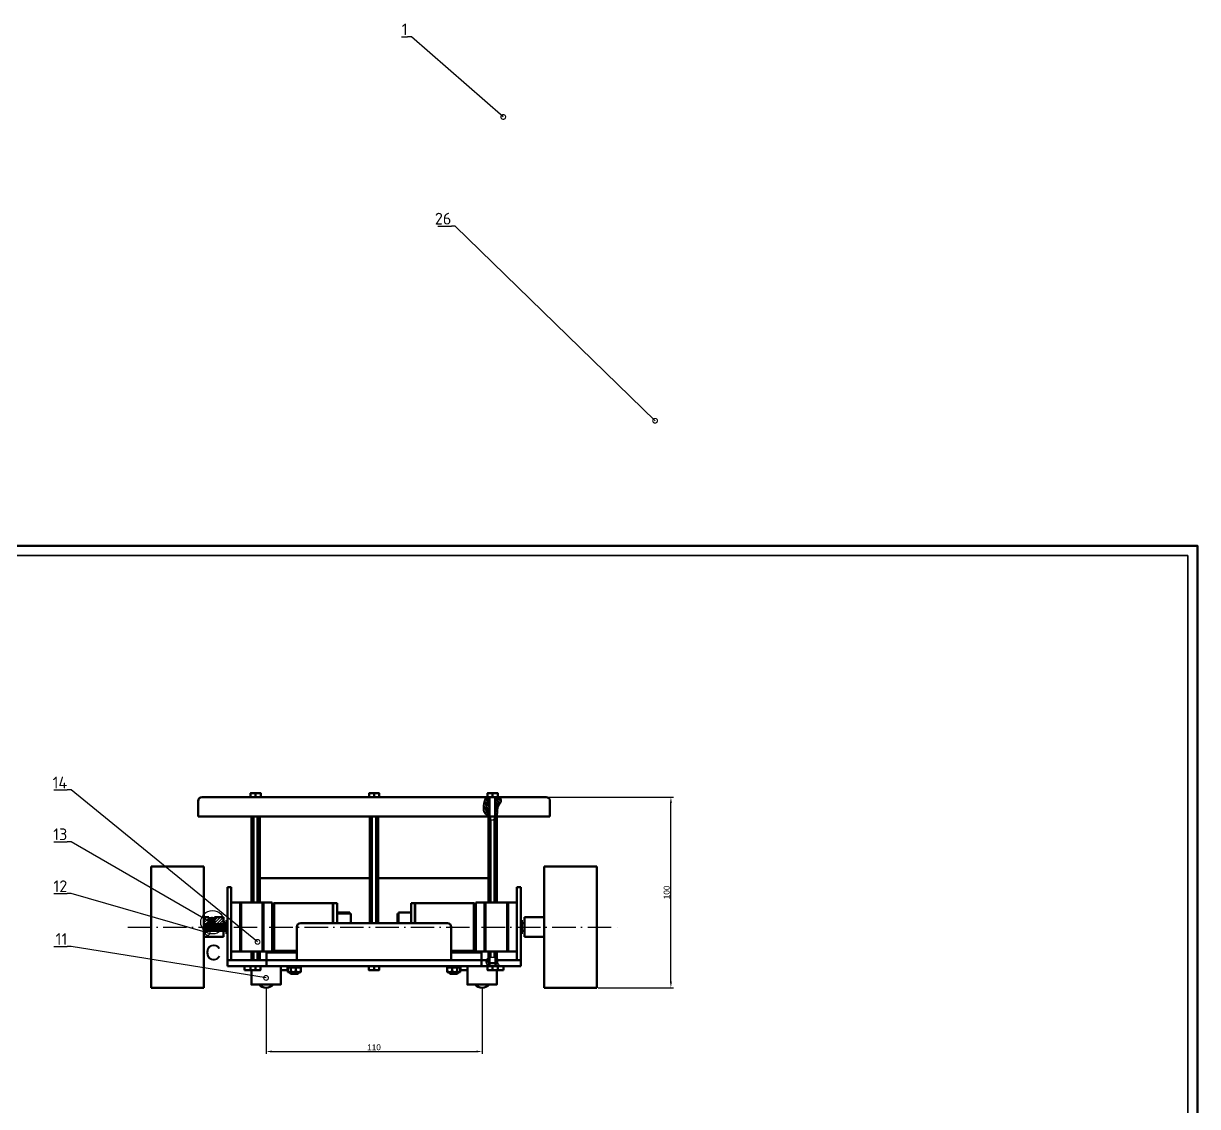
# Model space of a CAD drawing. Header units: inches. Extents: x -2446 to 6128, y -345 to 2058.
# Drawn here: x 705 to 1305, y 1284 to 1838 of the extents above; entities that cross this region are included whole.
import ezdxf

# ---------------------------------------------------------------- set-up
doc = ezdxf.new("R2010")
doc.units = ezdxf.units.IN
doc.header["$MEASUREMENT"] = 0
doc.linetypes.add('ACAD_ISO02W100', pattern=[15, 12, -3])
doc.linetypes.add('ACAD_ISO10W100', pattern=[18, 12, -3, 0, -3])
doc.layers.get('0').update_dxf_attribs({"color": 1, "lineweight": 50})
for name, color, linetype, lineweight in [('0.6', 7, 'Continuous', 60), ('10_CHUTHICHDAM', 7, 'Continuous', 50), ('1_NETDAM', 7, 'Continuous', 50), ('9_DUONGCHUTHICH', 152, 'Continuous', 25), ('KHUNG MANH', 2, 'Continuous', 35), ('Net Dam', 3, 'Continuous', 50), ('Net Dam 2', 60, 'Continuous', 50), ('Net Dam 3', 230, 'Continuous', 50), ('Net Dam 4', 170, 'Continuous', 50), ('Net Dam BL', 30, 'Continuous', 50), ('Net Duong Tam', 190, 'ACAD_ISO10W100', 25), ('Net Dut', 4, 'ACAD_ISO02W100', 25), ('Net Nhat', 2, 'Continuous', 25), ('Net Vat Lieu', 210, 'Continuous', 25)]:
    doc.layers.add(name, color=color, linetype=linetype, lineweight=lineweight)
doc.styles.get("Standard").update_dxf_attribs({"font": 'arial.ttf'})
doc.dimstyles.new('ISO-25', dxfattribs={"dimtxt": 3, "dimasz": 3, "dimexe": 1.25, "dimexo": 0.625, "dimtad": 1, "dimtxsty": 'Standard', "dimcen": 6, "dimadec": 0, "dimazin": 0, "dimtfac": 1, "dimtmove": 0, "dimatfit": 3, "dimfxl": 1, "dimarcsym": 0})

# ---------------------------------------------------------------- blocks, each defined once
blk = doc.blocks.new('*D12')
at = {"layer": '9_DUONGCHUTHICH', "color": 0, "lineweight": -2, "transparency": 16777216}
for p, q in [((828.67, 1344.34), (828.67, 1311.05)), ((939.16, 1344.34), (939.16, 1311.05)), ((831.67, 1312.3), (936.16, 1312.3))]:
    blk.add_line(p, q, dxfattribs=at)
at = {"layer": '9_DUONGCHUTHICH', "color": 0, "transparency": 16777216}
for points in [[(831.67, 1312.8), (831.67, 1311.8), (828.67, 1312.3)], [(936.16, 1312.8), (936.16, 1311.8), (939.16, 1312.3)]]:
    blk.add_solid(points, dxfattribs=at)
at = {"layer": 'Defpoints', "color": 0, "transparency": 16777216}
for p in [(828.67, 1344.97), (939.16, 1344.97), (939.16, 1312.3)]:
    blk.add_point(p, dxfattribs=at)
at = {"layer": '9_DUONGCHUTHICH', "color": 0, "transparency": 16777216, "insert": (883.91, 1314.46), "char_height": 3, "attachment_point": 5}
blk.add_mtext('110', dxfattribs=at)
blk = doc.blocks.new('_DotSmall')
at = {"color": 0, "linetype": 'ByBlock', "const_width": 0.5}
blk.add_lwpolyline([(-0.0625, 0, 1), (0.0625, 0, 1)], format="xyb", close=True, dxfattribs=at)
blk = doc.blocks.new('*D72')
at = {"layer": '9_DUONGCHUTHICH', "color": 0, "lineweight": -2, "transparency": 16777216}
for p, q in [((972.54, 1442.47), (1037.01, 1442.47)), ((1035.76, 1347.97), (1035.76, 1439.47)), ((998.58, 1344.97), (1037.01, 1344.97))]:
    blk.add_line(p, q, dxfattribs=at)
at = {"layer": '9_DUONGCHUTHICH', "color": 0, "transparency": 16777216}
for points in [[(1035.26, 1439.47), (1036.26, 1439.47), (1035.76, 1442.47)], [(1035.26, 1347.97), (1036.26, 1347.97), (1035.76, 1344.97)]]:
    blk.add_solid(points, dxfattribs=at)
at = {"layer": 'Defpoints', "color": 0, "transparency": 16777216}
for p in [(971.91, 1442.47), (1035.76, 1442.47), (997.95, 1344.97)]:
    blk.add_point(p, dxfattribs=at)
at = {"layer": '9_DUONGCHUTHICH', "color": 0, "transparency": 16777216, "insert": (1033.6, 1393.72), "char_height": 3, "attachment_point": 5, "rotation": 90}
blk.add_mtext('100', dxfattribs=at)

msp = doc.modelspace()

# ---------------------------------------------------------------- hatches: boundary and pattern name
at = {"layer": 'Net Dam 3'}
h = msp.add_hatch(dxfattribs=at)
h.set_pattern_fill('ANSI31', color=256, scale=8, angle=90)
h.paths.add_polyline_path([(806.877, 1373.977), (808.377, 1373.977), (808.377, 1377.977), (806.877, 1377.977), (806.877, 1377.468), (801.877, 1377.468), (800.877, 1377.468), (799.877, 1377.468), (797.377, 1377.468), (797.377, 1373.977)])
at = {"layer": 'Net Vat Lieu'}
h = msp.add_hatch(dxfattribs=at)
h.set_pattern_fill('ANSI31', color=256, scale=5, angle=90)
h.set_pattern_definition([(135, (1752.17854, 633.25836), (-0.44194174, -0.44194174), [])])
edge = h.paths.add_edge_path()
edge.add_spline(control_points=[(940.921, 1442.467), (940.414, 1441.065), (939.446, 1438.392), (939.723, 1433.859), (942.436, 1433.304), (942.715, 1432.53), (942.733, 1432.467)], knot_values=[0, 0, 0, 0, 4.6209117, 8.8070321, 11.0821994, 11.2747271, 11.2747271, 11.2747271, 11.2747271], degree=3, periodic=0)
edge.add_line((942.733, 1432.467), (943.036, 1432.467))
edge.add_line((943.036, 1432.467), (943.036, 1442.467))
edge.add_line((943.036, 1442.467), (940.921, 1442.467))
edge = h.paths.add_edge_path()
edge.add_spline(control_points=[(946.622, 1432.467), (946.781, 1432.754), (947.501, 1434.633), (946.842, 1437.67), (949.635, 1440.226), (948.702, 1441.737), (948.508, 1442.467)], knot_values=[16.6444569, 16.6444569, 16.6444569, 16.6444569, 17.6254772, 22.639454, 24.9969202, 27.1909717, 27.1909717, 27.1909717, 27.1909717], degree=3, periodic=0)
edge.add_line((948.508, 1442.467), (946.036, 1442.467))
edge.add_line((946.036, 1442.467), (946.036, 1432.467))
edge.add_line((946.036, 1432.467), (946.622, 1432.467))
h = msp.add_hatch(dxfattribs=at)
h.set_pattern_fill('ANSI31', color=256, scale=8)
h.paths.add_polyline_path([(799.377, 1378.95), (796.877, 1380.397), (796.877, 1375.977), (797.377, 1375.977), (797.377, 1377.468), (799.377, 1377.468), (799.377, 1377.968)])
h.paths.add_polyline_path([(799.377, 1380.308), (799.377, 1380.977), (796.877, 1380.977), (796.877, 1380.397), (799.377, 1378.95)])
h.paths.add_polyline_path([(806.877, 1380.579, 0.0180026), (806.709, 1380.977), (802.377, 1380.977), (802.377, 1380.308), (802.377, 1377.968), (802.377, 1377.468), (806.877, 1377.468), (806.877, 1377.977)])
h = msp.add_hatch(dxfattribs=at)
h.set_pattern_fill('ANSI31', color=256, scale=8)
h.paths.add_polyline_path([(799.627, 1377.718), (799.377, 1377.968), (799.377, 1377.468), (799.627, 1377.468)])
h = msp.add_hatch(dxfattribs=at)
h.set_pattern_fill('ANSI31', color=256, scale=6)
edge = h.paths.add_edge_path()
edge.add_line((942.416, 1358.968), (941.339, 1358.968))
edge.add_spline(control_points=[(941.339, 1358.968), (941.244, 1358.652), (941.128, 1357.467), (941.883, 1356.591), (942.421, 1355.967)], knot_values=[0, 0, 0, 0, 0.9479307, 3.2898319, 3.2898319, 3.2898319, 3.2898319], degree=3, periodic=0)
edge.add_line((942.421, 1355.967), (942.836, 1355.967))
edge.add_line((942.836, 1355.967), (942.836, 1357.467))
edge.add_line((942.836, 1357.467), (942.416, 1357.467))
edge.add_line((942.416, 1357.467), (942.416, 1358.968))
edge = h.paths.add_edge_path()
edge.add_spline(control_points=[(947.598, 1355.967), (947.667, 1356.159), (947.914, 1356.67), (946.964, 1357.458), (947.098, 1358.433), (947.121, 1358.968)], knot_values=[10.5198799, 10.5198799, 10.5198799, 10.5198799, 11.1091048, 12.0463237, 13.6035744, 13.6035744, 13.6035744, 13.6035744], degree=3, periodic=0)
edge.add_line((947.121, 1358.968), (946.656, 1358.968))
edge.add_line((946.656, 1358.968), (946.656, 1357.467))
edge.add_line((946.656, 1357.467), (946.236, 1357.467))
edge.add_line((946.236, 1357.467), (946.236, 1355.967))
edge.add_line((946.236, 1355.967), (947.193, 1355.967))
edge.add_line((947.193, 1355.967), (947.598, 1355.967))

# ---------------------------------------------------------------- linework, layer by layer
for p, q in [((808.877, 1396.477), (810.878, 1396.477)), ((808.877, 1358.968), (808.877, 1396.477)), ((810.878, 1358.968), (810.878, 1396.477)), ((956.951, 1358.968), (956.951, 1396.477)), ((958.952, 1396.477), (956.951, 1396.477)), ((958.952, 1358.968), (958.952, 1396.477)), ((808.877, 1355.967), (808.877, 1358.968)), ((808.877, 1358.968), (942.416, 1358.968)), ((828.887, 1355.967), (828.887, 1358.968)), ((938.942, 1355.967), (938.942, 1358.968)), ((946.656, 1358.968), (958.952, 1358.968)), ((958.952, 1355.967), (958.952, 1358.968)), ((808.877, 1355.967), (941.998, 1355.967)), ((947.193, 1355.967), (958.952, 1355.967))]:
    msp.add_line(p, q)
msp.add_lwpolyline([(116.131, 730.009), (1305.131, 730.009), (1305.131, 1571.009), (116.131, 1571.009)], close=True)
at = {"layer": '10_CHUTHICHDAM', "linetype": 'Continuous', "lineweight": 25}
for p, q in [((903.062, 1831.529), (901.062, 1831.529)), ((925.459, 1734.669), (923.459, 1734.669)), ((729.018, 1446.157), (727.018, 1446.157)), ((729.018, 1419.669), (727.018, 1419.669)), ((729.018, 1393.089), (727.018, 1393.089)), ((729.018, 1366.085), (727.018, 1366.085))]:
    msp.add_line(p, q, dxfattribs=at)
for points in [[(897.893, 1831.529), (901.062, 1831.529)], [(916.504, 1734.669), (923.459, 1734.669)], [(720.063, 1446.157), (727.018, 1446.157)], [(720.063, 1419.669), (727.018, 1419.669)], [(720.063, 1393.089), (727.018, 1393.089)], [(720.063, 1366.085), (727.018, 1366.085)]]:
    msp.add_lwpolyline(points, dxfattribs=at)
at = {"layer": '1_NETDAM'}
for p, q in [((943.036, 1432.467), (942.733, 1432.467)), ((946.036, 1432.467), (946.622, 1432.467)), ((825.413, 1400.968), (881.795, 1400.968)), ((886.035, 1400.968), (942.416, 1400.968)), ((810.878, 1388.477), (810.878, 1388.477)), ((833.877, 1362.968), (833.877, 1363.777)), ((933.877, 1363.777), (933.877, 1362.968))]:
    msp.add_line(p, q, dxfattribs=at)
at = {"layer": '9_DUONGCHUTHICH', "linetype": 'Continuous', "lineweight": 25}
for points in [[(950.02, 1790.471), (903.062, 1831.529)], [(1027.675, 1635.034), (925.459, 1734.669)], [(824.332, 1368.396), (729.018, 1446.157)], [(800.071, 1378.549), (729.018, 1419.669)], [(798.773, 1373.011), (729.018, 1393.089)], [(828.673, 1349.967), (729.018, 1366.085)]]:
    msp.add_lwpolyline(points, dxfattribs=at)
at = {"layer": 'KHUNG MANH'}
msp.add_lwpolyline([(121.131, 735.009), (1300.131, 735.009), (1300.131, 1566.009), (121.131, 1566.009)], close=True, dxfattribs=at)
at = {"layer": 'Net Dam'}
for p, q in [((795.915, 1442.467), (971.915, 1442.467)), ((793.915, 1432.467), (793.915, 1440.467)), ((973.915, 1432.467), (973.915, 1440.467)), ((793.915, 1432.467), (942.416, 1432.467)), ((946.656, 1432.467), (973.915, 1432.467)), ((817.673, 1355.967), (817.673, 1353.967)), ((817.673, 1353.967), (820.637, 1353.967)), ((839.673, 1353.967), (836.173, 1353.967)), ((839.673, 1355.967), (839.673, 1353.967)), ((928.156, 1355.967), (928.156, 1353.967)), ((928.156, 1353.967), (931.656, 1353.967)), ((950.156, 1353.967), (947.193, 1353.967)), ((950.156, 1355.967), (950.156, 1353.967))]:
    msp.add_line(p, q, dxfattribs=at)
for points in [[(821.173, 1353.867), (821.173, 1346.577), (836.173, 1346.577), (836.173, 1355.967)], [(946.656, 1353.867), (946.656, 1346.577), (931.656, 1346.577), (931.656, 1355.967)]]:
    msp.add_lwpolyline(points, dxfattribs=at)
for centre, radius, start, end in [((795.915, 1440.467), 2, 90, 180), ((971.915, 1440.467), 2, 0, 90), ((828.673, 1349.967), 5, 222.687553, 317.312447), ((939.156, 1349.967), 5, 222.687553, 317.312447)]:
    msp.add_arc(centre, radius, start, end, dxfattribs=at)
at = {"layer": 'Net Dam 2'}
for p, q in [((821.173, 1388.477), (821.173, 1432.467)), ((822.233, 1388.477), (822.233, 1432.467)), ((824.353, 1432.467), (824.353, 1388.477)), ((825.413, 1432.467), (825.413, 1388.477)), ((881.795, 1377.968), (881.795, 1432.467)), ((882.855, 1377.968), (882.855, 1432.467)), ((884.975, 1432.467), (884.975, 1377.968)), ((886.035, 1432.467), (886.035, 1377.968)), ((942.416, 1432.997), (942.416, 1388.477)), ((943.336, 1432.467), (943.336, 1430.939)), ((943.476, 1430.886), (943.476, 1388.477)), ((945.596, 1388.477), (945.596, 1431.356)), ((945.736, 1432.467), (945.736, 1431.452)), ((946.656, 1388.477), (946.656, 1432.531)), ((769.877, 1344.967), (769.877, 1406.987)), ((769.877, 1406.987), (796.877, 1406.987)), ((796.877, 1344.967), (796.877, 1406.987)), ((970.952, 1344.967), (970.952, 1406.987)), ((997.952, 1406.987), (970.952, 1406.987)), ((997.952, 1344.967), (997.952, 1406.987)), ((810.878, 1388.477), (831.878, 1388.477)), ((815.378, 1363.477), (815.378, 1388.477)), ((815.878, 1363.477), (815.878, 1388.477)), ((826.878, 1363.477), (826.878, 1388.477)), ((827.378, 1363.477), (827.378, 1388.477)), ((831.878, 1363.477), (831.878, 1388.477)), ((831.878, 1387.977), (832.878, 1387.977)), ((864.978, 1388.177), (832.878, 1388.177)), ((832.878, 1363.777), (832.878, 1388.177)), ((862.878, 1377.968), (862.878, 1388.177)), ((862.978, 1377.968), (862.978, 1388.177)), ((864.978, 1388.177), (864.978, 1377.968)), ((902.851, 1388.177), (934.951, 1388.177)), ((902.851, 1388.177), (902.851, 1377.968)), ((904.851, 1377.968), (904.851, 1388.177)), ((904.951, 1377.968), (904.951, 1388.177)), ((934.951, 1363.777), (934.951, 1388.177)), ((935.951, 1387.977), (934.951, 1387.977)), ((956.951, 1388.477), (935.951, 1388.477)), ((935.951, 1363.477), (935.951, 1388.477)), ((940.451, 1363.477), (940.451, 1388.477)), ((940.951, 1363.477), (940.951, 1388.477)), ((951.951, 1363.477), (951.951, 1388.477)), ((952.451, 1363.477), (952.451, 1388.477)), ((864.978, 1377.968), (864.978, 1383.468)), ((864.978, 1383.468), (871.478, 1383.468)), ((864.978, 1382.977), (871.978, 1382.977)), ((871.478, 1383.468), (871.478, 1382.977)), ((871.978, 1382.977), (871.978, 1377.968)), ((896.351, 1382.977), (895.851, 1382.977)), ((895.851, 1382.977), (895.851, 1377.968)), ((902.851, 1383.468), (896.351, 1383.468)), ((896.351, 1383.468), (896.351, 1377.968)), ((902.851, 1377.968), (902.851, 1383.468)), ((797.377, 1373.977), (797.377, 1377.468)), ((797.377, 1377.468), (799.877, 1377.468)), ((801.877, 1377.468), (806.877, 1377.468)), ((806.877, 1377.977), (808.377, 1377.977)), ((806.877, 1377.977), (806.877, 1377.468)), ((808.877, 1379.477), (808.377, 1379.477)), ((808.377, 1379.477), (808.377, 1372.477)), ((958.952, 1379.477), (959.452, 1379.477)), ((959.452, 1379.477), (959.452, 1372.477)), ((960.952, 1377.977), (959.452, 1377.977)), ((797.377, 1373.977), (806.877, 1373.977)), ((806.877, 1373.977), (808.377, 1373.977)), ((808.377, 1372.477), (808.877, 1372.477)), ((959.452, 1372.477), (958.952, 1372.477)), ((960.952, 1373.977), (959.452, 1373.977)), ((831.878, 1363.477), (810.878, 1363.477)), ((821.173, 1358.968), (821.173, 1363.477)), ((822.233, 1358.968), (822.233, 1363.477)), ((824.353, 1363.477), (824.353, 1358.968)), ((825.413, 1363.477), (825.413, 1358.968)), ((831.878, 1363.977), (832.878, 1363.977)), ((844.415, 1363.777), (832.878, 1363.777)), ((923.415, 1363.777), (934.951, 1363.777)), ((935.951, 1363.977), (934.951, 1363.977)), ((935.951, 1363.477), (956.951, 1363.477)), ((942.416, 1363.477), (942.416, 1357.467)), ((943.476, 1363.477), (943.476, 1360.464)), ((945.596, 1360.479), (945.596, 1363.477)), ((946.656, 1357.467), (946.656, 1363.477)), ((942.416, 1357.467), (946.656, 1357.467)), ((943.036, 1357.467), (943.036, 1360.398)), ((946.036, 1357.467), (946.036, 1360.405)), ((769.877, 1344.967), (796.877, 1344.967)), ((997.952, 1344.967), (970.952, 1344.967))]:
    msp.add_line(p, q, dxfattribs=at)
at = {"layer": 'Net Dam 3'}
for p, q in [((796.877, 1380.977), (799.377, 1380.977)), ((799.377, 1380.308), (799.377, 1380.977)), ((799.627, 1377.718), (799.627, 1377.468)), ((802.127, 1377.718), (802.127, 1377.468)), ((802.377, 1380.308), (802.377, 1380.977)), ((802.377, 1380.977), (806.877, 1380.977)), ((806.877, 1377.977), (806.877, 1380.977)), ((844.415, 1358.968), (844.415, 1375.968)), ((846.415, 1377.968), (921.415, 1377.968)), ((923.415, 1358.968), (923.415, 1375.968)), ((960.952, 1370.977), (960.952, 1380.977)), ((970.952, 1380.977), (960.952, 1380.977)), ((796.877, 1370.977), (806.877, 1370.977)), ((806.877, 1370.977), (806.877, 1373.977)), ((970.952, 1370.977), (960.952, 1370.977))]:
    msp.add_line(p, q, dxfattribs=at)
for centre, start, end in [((846.415, 1375.968), 90, 180), ((921.415, 1375.968), 0, 90)]:
    msp.add_arc(centre, 2, start, end, dxfattribs=at)
at = {"layer": 'Net Dam 4'}
for p, q in [((828.877, 1358.968), (828.877, 1362.968)), ((828.877, 1362.968), (844.415, 1362.968)), ((923.415, 1362.968), (938.877, 1362.968)), ((938.877, 1362.968), (938.877, 1358.968))]:
    msp.add_line(p, q, dxfattribs=at)
at = {"layer": 'Net Dam BL', "ltscale": 0.5}
for p, q in [((820.754, 1442.467), (820.754, 1444.567)), ((823.293, 1442.467), (823.293, 1444.31)), ((825.949, 1442.467), (825.949, 1444.567)), ((881.376, 1442.467), (881.376, 1444.567)), ((883.915, 1442.467), (883.915, 1444.31)), ((886.571, 1442.467), (886.571, 1444.567)), ((941.998, 1442.467), (941.998, 1444.567)), ((944.536, 1442.467), (944.536, 1444.31)), ((947.193, 1442.467), (947.193, 1444.567)), ((820.637, 1355.967), (820.637, 1353.867)), ((823.293, 1355.967), (823.293, 1354.124)), ((825.832, 1355.967), (825.832, 1353.867)), ((839.802, 1355.342), (839.802, 1354.142)), ((844.997, 1355.342), (839.802, 1355.342)), ((839.802, 1352.942), (839.802, 1354.142)), ((840.024, 1355.342), (840.024, 1355.967)), ((840.899, 1352.342), (841.349, 1351.967)), ((842.415, 1352.342), (840.899, 1352.342)), ((841.317, 1355.342), (841.317, 1354.142)), ((846.512, 1355.342), (841.317, 1355.342)), ((841.317, 1352.942), (841.317, 1354.142)), ((841.349, 1351.967), (843.449, 1351.967)), ((841.54, 1355.342), (841.54, 1355.967)), ((842.415, 1352.342), (842.865, 1351.967)), ((845.415, 1352.342), (842.415, 1352.342)), ((842.865, 1351.967), (844.965, 1351.967)), ((843.915, 1354.142), (843.915, 1355.084)), ((843.915, 1354.142), (843.915, 1353.199)), ((844.965, 1351.967), (845.415, 1352.342)), ((844.997, 1355.342), (844.997, 1355.335)), ((844.997, 1352.942), (844.997, 1352.948)), ((846.29, 1355.967), (846.29, 1355.342)), ((846.512, 1355.342), (846.512, 1354.142)), ((846.512, 1352.942), (846.512, 1354.142)), ((881.259, 1355.967), (881.259, 1353.867)), ((883.915, 1355.967), (883.915, 1354.124)), ((886.454, 1355.967), (886.454, 1353.867)), ((921.317, 1355.342), (921.317, 1354.142)), ((921.317, 1355.342), (926.512, 1355.342)), ((921.317, 1352.942), (921.317, 1354.142)), ((921.54, 1355.967), (921.54, 1355.342)), ((922.865, 1351.967), (922.415, 1352.342)), ((922.415, 1352.342), (925.415, 1352.342)), ((922.833, 1355.342), (922.833, 1355.335)), ((922.833, 1355.342), (928.028, 1355.342)), ((922.833, 1352.942), (922.833, 1352.948)), ((924.965, 1351.967), (922.865, 1351.967)), ((923.915, 1354.142), (923.915, 1355.084)), ((923.915, 1354.142), (923.915, 1353.199)), ((926.48, 1351.967), (924.38, 1351.967)), ((925.415, 1352.342), (924.965, 1351.967)), ((925.415, 1352.342), (926.93, 1352.342)), ((926.29, 1355.342), (926.29, 1355.967)), ((926.93, 1352.342), (926.48, 1351.967)), ((926.512, 1355.342), (926.512, 1354.142)), ((926.512, 1352.942), (926.512, 1354.142)), ((927.805, 1355.342), (927.805, 1355.967)), ((928.028, 1355.342), (928.028, 1354.142)), ((928.028, 1352.942), (928.028, 1354.142)), ((941.998, 1355.967), (941.998, 1353.867)), ((944.536, 1355.967), (944.536, 1354.124)), ((947.193, 1355.967), (947.193, 1353.867))]:
    msp.add_line(p, q, dxfattribs=at)
at = {"layer": 'Net Dam BL'}
for p, q in [((943.036, 1442.467), (943.036, 1432.467)), ((946.036, 1442.467), (946.036, 1432.467)), ((943.036, 1432.467), (946.036, 1432.467)), ((799.657, 1380.468), (799.377, 1380.308)), ((799.377, 1380.308), (802.377, 1380.308)), ((799.377, 1380.308), (799.377, 1377.968)), ((799.377, 1377.968), (802.377, 1377.968)), ((799.877, 1377.468), (799.377, 1377.968)), ((799.657, 1380.468), (802.097, 1380.468)), ((800.877, 1377.468), (799.877, 1377.468)), ((800.877, 1377.468), (801.877, 1377.468)), ((801.877, 1377.468), (802.377, 1377.968)), ((802.097, 1380.468), (802.374, 1380.308)), ((802.377, 1377.968), (802.377, 1380.308)), ((943.036, 1355.967), (943.036, 1357.467)), ((946.036, 1355.967), (946.036, 1357.467)), ((941.998, 1355.967), (947.193, 1355.967))]:
    msp.add_line(p, q, dxfattribs=at)
at = {"layer": 'Net Dam BL', "ltscale": 0.5}
for points in [[(820.754, 1444.567), (823.293, 1444.567), (825.949, 1444.567)], [(881.376, 1444.567), (883.915, 1444.567), (886.571, 1444.567)], [(941.998, 1444.567), (944.536, 1444.567), (947.193, 1444.567)], [(825.832, 1353.867), (823.293, 1353.867), (820.637, 1353.867)], [(841.317, 1352.942), (842.399, 1352.942), (839.802, 1352.942)], [(840.899, 1352.342), (840.899, 1352.942)], [(843.698, 1355.342), (842.399, 1355.342), (841.101, 1355.342)], [(846.512, 1352.942), (843.915, 1352.942), (841.317, 1352.942)], [(842.415, 1352.342), (842.415, 1352.942)], [(845.213, 1355.342), (843.915, 1355.342), (842.616, 1355.342)], [(845.415, 1352.342), (845.415, 1352.942)], [(886.454, 1353.867), (883.915, 1353.867), (881.259, 1353.867)], [(921.317, 1352.942), (923.915, 1352.942), (926.512, 1352.942)], [(922.415, 1352.342), (922.415, 1352.942)], [(922.616, 1355.342), (923.915, 1355.342), (925.213, 1355.342)], [(924.131, 1355.342), (925.43, 1355.342), (926.729, 1355.342)], [(925.415, 1352.342), (925.415, 1352.942)], [(926.512, 1352.942), (925.43, 1352.942), (928.028, 1352.942)], [(926.93, 1352.342), (926.93, 1352.942)], [(941.998, 1353.867), (944.536, 1353.867), (947.193, 1353.867)]]:
    msp.add_lwpolyline(points, dxfattribs=at)
for centre, radius, start, end in [((822.024, 1441.308), 3.259, 67.078458, 112.921542), ((824.621, 1441.012), 3.555, 68.066131, 111.933869), ((823.293, 1444.31), 2.486899575160351e-14, 270, 44.156917), ((882.645, 1441.308), 3.259, 67.078458, 112.921542), ((885.243, 1441.012), 3.555, 68.066131, 111.933869), ((883.915, 1444.31), 2.486899575160351e-14, 270, 44.156917), ((943.267, 1441.308), 3.259, 67.078458, 112.921542), ((945.865, 1441.012), 3.555, 68.066131, 111.933869), ((944.536, 1444.31), 2.486899575160351e-14, 270, 44.156917), ((821.965, 1357.422), 3.555, 248.066131, 291.933869), ((824.562, 1357.126), 3.259, 247.078458, 292.921542), ((823.293, 1354.124), 2.486899575160351e-14, 90, 224.156917), ((841.101, 1351.936), 3.406, 86.353854, 112.416971), ((841.101, 1356.347), 3.406, 247.583029, 273.646146), ((842.616, 1351.936), 3.406, 67.583029, 112.416971), ((842.616, 1356.347), 3.406, 247.583029, 292.416971), ((845.213, 1351.936), 3.406, 67.583029, 112.416971), ((845.213, 1356.347), 3.406, 247.583029, 292.416971), ((882.587, 1357.422), 3.555, 248.066131, 291.933869), ((885.184, 1357.126), 3.259, 247.078458, 292.921542), ((883.915, 1354.124), 2.486899575160351e-14, 90, 224.156917), ((922.616, 1351.936), 3.406, 67.583029, 112.416971), ((922.616, 1356.347), 3.406, 247.583029, 292.416971), ((925.213, 1351.936), 3.406, 67.583029, 112.416971), ((925.213, 1356.347), 3.406, 247.583029, 292.416971), ((926.729, 1351.936), 3.406, 67.583029, 93.646146), ((926.729, 1356.347), 3.406, 266.353854, 292.416971), ((943.267, 1357.126), 3.259, 247.078458, 292.921542), ((945.865, 1357.422), 3.555, 248.066131, 291.933869), ((944.536, 1354.124), 2.486899575160351e-14, 315.843083, 90)]:
    msp.add_arc(centre, radius, start, end, dxfattribs=at)
at = {"layer": 'Net Duong Tam'}
for p, q in [((800.877, 1381.232), (800.877, 1376.897)), ((757.905, 1375.977), (1009.363, 1375.977))]:
    msp.add_line(p, q, dxfattribs=at)
at = {"layer": 'Net Dut'}
for p, q in [((800.012, 1380.468), (800.012, 1378.968)), ((800.012, 1378.968), (801.742, 1378.968)), ((800.442, 1380.468), (800.442, 1378.968)), ((801.312, 1380.468), (801.312, 1378.968)), ((801.742, 1380.468), (801.742, 1378.968))]:
    msp.add_line(p, q, dxfattribs=at)
at = {"layer": 'Net Nhat'}
for p, q in [((943.336, 1432.467), (943.336, 1442.467)), ((945.736, 1432.467), (945.736, 1442.467)), ((943.036, 1432.467), (943.036, 1431.198)), ((946.036, 1432.467), (946.036, 1431.702)), ((799.377, 1377.968), (799.377, 1377.468)), ((799.627, 1377.718), (799.627, 1380.451)), ((802.127, 1377.718), (802.127, 1380.451)), ((802.377, 1377.968), (802.377, 1377.468)), ((942.836, 1355.967), (942.836, 1357.467)), ((946.236, 1355.967), (946.236, 1357.467))]:
    msp.add_line(p, q, dxfattribs=at)
msp.add_circle((801.272, 1378.438), 6, dxfattribs=at)
for points, knots in [([(940.921, 1442.467), (940.414, 1441.065), (939.446, 1438.392), (939.723, 1433.859), (942.988, 1433.192), (942.697, 1430.556), (945.829, 1430.977), (947.647, 1433.96), (946.842, 1437.67), (949.635, 1440.226), (948.702, 1441.737), (948.508, 1442.467)], [0, 0, 0, 0, 4.6209117, 8.8070321, 11.0821994, 12.6296741, 14.7927047, 17.6254772, 22.639454, 24.9969202, 27.1909717, 27.1909717, 27.1909717, 27.1909717]), ([(942.421, 1355.967), (941.883, 1356.591), (940.944, 1357.681), (941.616, 1360.254), (944.171, 1360.62), (947.823, 1360.433), (946.698, 1357.678), (947.914, 1356.67), (947.667, 1356.159), (947.598, 1355.967)], [0, 0, 0, 0, 2.3419012, 4.0937321, 6.7172523, 9.6599179, 12.0771306, 13.0143495, 13.6035744, 13.6035744, 13.6035744, 13.6035744])]:
    msp.add_open_spline(points, degree=3, knots=knots, dxfattribs=at)

# ---------------------------------------------------------------- block references
at = {"layer": '0.6', "color": 3, "lineweight": 25, "xscale": 4.799999999999999, "yscale": 4.799999999999999, "zscale": 4.799999999999999, "rotation": 315.7326198149018}
for p in [(950.02, 1790.471), (1027.675, 1635.034), (800.071, 1378.549), (798.773, 1373.011), (824.332, 1368.396), (828.673, 1349.967)]:
    msp.add_blockref('_DotSmall', p, dxfattribs=at)

# ---------------------------------------------------------------- texts
at = {"layer": '9_DUONGCHUTHICH'}
for s, insert, char_height, width, attachment_point in [('{\\fISOCPEUR|b0|i0|c0|p34;1}', (901.062, 1838.308), 6, 5.95462, 3), ('{\\fISOCPEUR|b0|i0|c0|p34;26}', (923.459, 1741.449), 6, 5.95462, 3), ('{\\fISOCPEUR|b0|i0|c0|p34;14}', (727.018, 1452.937), 6, 5.95462, 3), ('{\\fISOCPEUR|b0|i0|c0|p34;13}', (727.018, 1426.449), 6, 5.95462, 3), ('{\\fISOCPEUR|b0|i0|c0|p34;12}', (727.018, 1399.869), 6, 5.95462, 3), ('{\\fISOCPEUR|b0|i0|c0|p34;11}', (727.018, 1372.865), 6, 5.95462, 3), ('C', (797.587, 1366.96), 8, 8.32265, 1)]:
    msp.add_mtext(s, dxfattribs=dict(at, insert=insert, char_height=char_height, width=width, attachment_point=attachment_point))

# ---------------------------------------------------------------- dimensions: what is measured, and where the dimension line sits
dim = msp.add_linear_dim(base=(1035.758, 1442.467), p1=(997.952, 1344.967), p2=(971.915, 1442.467), angle=90, text='100', dimstyle='ISO-25', dxfattribs=at)
dim.commit()
dim.dimension.update_dxf_attribs({"geometry": '*D72', "text_midpoint": (1033.601, 1393.717)})
dim = msp.add_linear_dim(base=(939.156, 1312.299), p1=(828.673, 1344.967), p2=(939.156, 1344.967), text='110', dimstyle='ISO-25', dxfattribs=at)
dim.commit()
dim.dimension.update_dxf_attribs({"geometry": '*D12', "text_midpoint": (883.915, 1314.456)})

doc.saveas('drawing.dxf')
